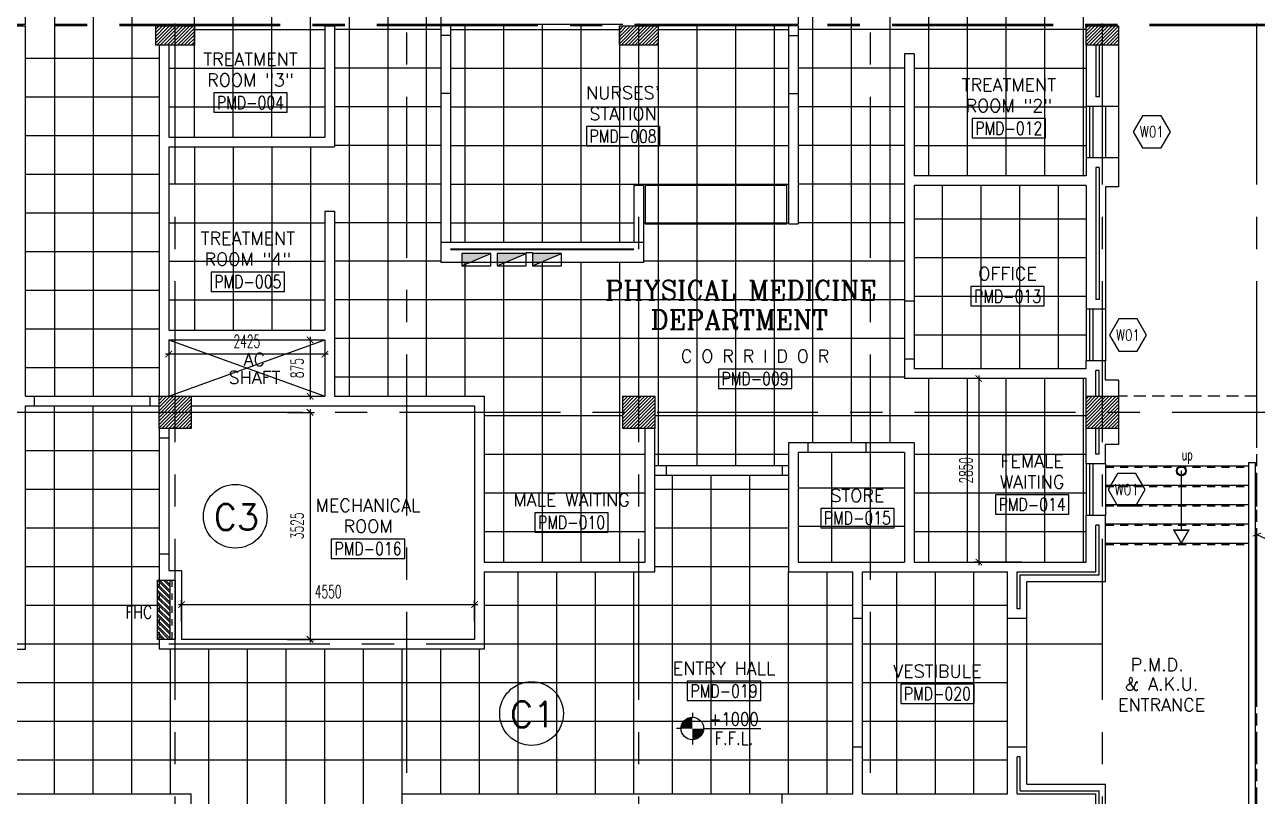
# Model space of a CAD drawing. Extents: x 417866.9 to 417960.2, y 43448 to 43538.2.
# Drawn here: x 417931.2 to 417950.34, y 43482.51 to 43494.49 of the extents above; entities that cross this region are included whole.
import ezdxf
from ezdxf.enums import TextEntityAlignment as Align

# ---------------------------------------------------------------- set-up
doc = ezdxf.new("R2010")
doc.units = 0
doc.header["$MEASUREMENT"] = 0
doc.header["$PDMODE"] = 3
doc.header["$PDSIZE"] = 0.1
for name, pattern in [('CENTERX2', [4, 2.5, -0.5, 0.5, -0.5]), ('HIDDEN', [0.375, 0.25, -0.125]), ('HIDDEN2', [0.1875, 0.125, -0.0625])]:
    doc.linetypes.add(name, pattern=pattern)
doc.layers.get('0').update_dxf_attribs({"linetype": 'CONTINUOUS'})
doc.layers.get('DEFPOINTS').update_dxf_attribs({"linetype": 'CONTINUOUS'})
for name, color, linetype in [('AX-DIM', 4, 'CONTINUOUS'), ('AXES', 11, 'CENTERX2'), ('CANOPY-LN', 3, 'CONTINUOUS'), ('CEILING', 4, 'CONTINUOUS'), ('ceiling-marker', 6, 'CONTINUOUS'), ('COL', 2, 'CONTINUOUS'), ('COUNTER', 5, 'CONTINUOUS'), ('DIM', 4, 'CONTINUOUS'), ('E-PANELBX', 3, 'CONTINUOUS'), ('FHC', 2, 'CONTINUOUS'), ('Handrail', 4, 'CONTINUOUS'), ('HAT', 8, 'CONTINUOUS'), ('INSUL', 7, 'CONTINUOUS'), ('LEV-PL', 4, 'CONTINUOUS'), ('PART', 9, 'CONTINUOUS'), ('RM-BOX', 11, 'CONTINUOUS'), ('RM-NAME', 11, 'CONTINUOUS'), ('RM-NO', 11, 'CONTINUOUS'), ('SHAFT', 7, 'CONTINUOUS'), ('STR', 5, 'CONTINUOUS'), ('TXT', 2, 'CONTINUOUS'), ('WALL', 2, 'CONTINUOUS'), ('WIN', 5, 'CONTINUOUS'), ('WIN-BOX', 3, 'CONTINUOUS'), ('WIN-NO', 5, 'CONTINUOUS')]:
    doc.layers.add(name, color=color, linetype=linetype)
doc.styles.add('ROMANC', font='romanc', dxfattribs={"height": 0.1})
doc.styles.add('ROMANS', font='ROMANS.shx', dxfattribs={"width": 0.6})
doc.styles.add('S', font='ROMANS.SHX')
doc.dimstyles.new('STANDARD in', dxfattribs={"dimtxt": 0.2, "dimasz": 0.1, "dimexe": 0.07, "dimexo": 0.05, "dimgap": 0.1, "dimtad": 1, "dimdec": 0, "dimlfac": 1000, "dimzin": 0, "dimdsep": 46, "dimtxsty": 'ROMANS', "dimblk": 'ARCHTICK', "dimcen": 0.05, "dimdle": 0.05, "dimclrd": 4, "dimclre": 4, "dimclrt": 2, "dimadec": 0, "dimazin": 0, "dimtfac": 1, "dimtdec": 0, "dimtmove": 2, "dimatfit": 3, "dimldrblk": 'ARCHTICK', "dimfxl": 0, "dimtolj": 1, "dimtzin": 0, "dimarcsym": 0})
pattern_1 = [(45, (417480.111385, 43455.963322), (-0.0265165043, 0.0265165043), [])]

# ---------------------------------------------------------------- blocks, each defined once
blk = doc.blocks.new('_ARCHTICK')
at = {"color": 0, "linetype": 'ByBlock', "const_width": 0.15}
blk.add_lwpolyline([(-0.5, -0.5), (0.5, 0.5)], dxfattribs=at)
blk = doc.blocks.new('*D126')
at = {"layer": 'AX-DIM', "color": 4, "lineweight": -2}
for p, q in [((417948.237, 43525.944), (417958.889, 43525.944)), ((417958.819, 43525.994), (417958.819, 43466.574)), ((417948.237, 43466.624), (417958.889, 43466.624))]:
    blk.add_line(p, q, dxfattribs=at)
at = {"layer": 'DEFPOINTS', "color": 0}
for p in [(417948.187, 43525.944), (417948.187, 43466.624), (417958.819, 43466.624)]:
    blk.add_point(p, dxfattribs=at)
at = {"layer": 'AX-DIM', "color": 4, "lineweight": -2, "xscale": 0.1, "yscale": 0.1, "zscale": 0.1}
for p, rotation in [((417958.819, 43525.944), 90), ((417958.819, 43466.624), 270)]:
    blk.add_blockref('_ARCHTICK', p, dxfattribs=dict(at, rotation=rotation))
at = {"layer": 'AX-DIM', "color": 2, "insert": (417958.619, 43496.284), "char_height": 0.2, "attachment_point": 5, "rotation": 90, "style": 'ROMANS'}
blk.add_mtext('\\A1;59320', dxfattribs=at)
blk = doc.blocks.new('RM1')
at = {"layer": 'RM-BOX'}
blk.add_lwpolyline([(570, -200), (-570, -200), (-570, -500), (570, -500)], close=True, dxfattribs=at)
at = {"layer": 'RM-NAME', "style": 'ROMANS'}
for tag, p in [('ROOMNAME1', (0, 324)), ('ROOMNAME2', (0, 0))]:
    blk.add_attdef(tag, text='', height=200, dxfattribs=at).set_placement(p, align=Align.MIDDLE)
at = {"layer": 'RM-NO', "style": 'ROMANS', "width": 0.8}
blk.add_attdef('ROOMNO', text='', height=200, dxfattribs=at).set_placement((0, -350), align=Align.MIDDLE)
blk = doc.blocks.new('LEV1')
at = {"layer": 'LEV-PL'}
for p, q in [((0, 245), (0, 175)), ((-175, 0), (-245, 0)), ((175, 0), (1061, 0)), ((0, -175), (0, -245))]:
    blk.add_line(p, q, dxfattribs=at)
at = {"layer": 'LEV-PL', "const_width": 175}
for points in [[(-88, 0, -0.414214), (0, 88, -1)], [(88, 0, -0.414214), (0, -88, -1)]]:
    blk.add_lwpolyline(points, format="xyb", dxfattribs=at)
at = {"layer": 'LEV-PL'}
blk.add_circle((0, 0), 175, dxfattribs=at)
at = {"layer": 'LEV-PL', "color": 4, "style": 'S', "width": 0.85}
for tag, p in [('+0000', (646, 50)), ('F.F.L.', (646, -250))]:
    blk.add_attdef(tag, text='', height=200, dxfattribs=at).set_placement(p, align=Align.CENTER)
blk = doc.blocks.new('COL50')
at = {"layer": 'COL'}
blk.add_lwpolyline([(-250, 250), (-250, -250), (250, -250), (250, 250)], close=True, dxfattribs=at)
blk = doc.blocks.new('*X54')
at = {"color": 0}
for p, q in [((238729, 32271), (239219, 32761)), ((238729, 32324), (239165, 32761)), ((238729, 32377), (239112, 32761)), ((238729, 32430), (239059, 32761)), ((238729, 32483), (239006, 32761)), ((238729, 32536), (238953, 32761)), ((238729, 32589), (238900, 32761)), ((238729, 32642), (238847, 32761)), ((238729, 32695), (238794, 32761)), ((238729, 32748), (238741, 32761)), ((238772, 32261), (239229, 32718)), ((238825, 32261), (239229, 32665)), ((238878, 32261), (239229, 32612)), ((238931, 32261), (239229, 32559)), ((238984, 32261), (239229, 32506)), ((239037, 32261), (239229, 32453)), ((239090, 32261), (239229, 32400)), ((239143, 32261), (239229, 32347)), ((239196, 32261), (239229, 32294))]:
    blk.add_line(p, q, dxfattribs=at)
blk = doc.blocks.new('*X52')
at = {"color": 0}
for p, q in [((245929, 32312), (246378, 32761)), ((245929, 32365), (246325, 32761)), ((245929, 32418), (246272, 32761)), ((245929, 32471), (246219, 32761)), ((245929, 32524), (246166, 32761)), ((245929, 32577), (246113, 32761)), ((245929, 32630), (246060, 32761)), ((245929, 32683), (246007, 32761)), ((245929, 32736), (245954, 32761)), ((245929, 32259), (246429, 32759)), ((245984, 32261), (246429, 32706)), ((246037, 32261), (246429, 32652)), ((246090, 32261), (246429, 32599)), ((246143, 32261), (246429, 32546)), ((246196, 32261), (246429, 32493)), ((246249, 32261), (246429, 32440)), ((246302, 32261), (246429, 32387)), ((246355, 32261), (246429, 32334)), ((246408, 32261), (246429, 32281))]:
    blk.add_line(p, q, dxfattribs=at)
blk = doc.blocks.new('WW1')
at = {"layer": 'WIN-BOX'}
blk.add_lwpolyline([(144, -250), (289, 0), (144, 250), (-144, 250), (-289, 0), (-144, -250)], close=True, dxfattribs=at)
at = {"layer": 'WIN-NO', "style": 'ROMANS', "width": 0.8}
blk.add_attdef('W00', text='', height=170, dxfattribs=at).set_placement((0, 0), align=Align.MIDDLE)
blk = doc.blocks.new('*X64')
at = {"color": 0}
for p, q in [((253129, 32299), (253590, 32761)), ((253129, 32352), (253537, 32761)), ((253129, 32405), (253484, 32761)), ((253129, 32458), (253431, 32761)), ((253129, 32511), (253378, 32761)), ((253129, 32564), (253325, 32761)), ((253129, 32617), (253272, 32761)), ((253129, 32670), (253219, 32761)), ((253129, 32723), (253166, 32761)), ((253143, 32261), (253629, 32746)), ((253197, 32261), (253629, 32693)), ((253250, 32261), (253629, 32640)), ((253303, 32261), (253629, 32587)), ((253356, 32261), (253629, 32534)), ((253409, 32261), (253629, 32481)), ((253462, 32261), (253629, 32428)), ((253515, 32261), (253629, 32375)), ((253568, 32261), (253629, 32322)), ((253621, 32261), (253629, 32269))]:
    blk.add_line(p, q, dxfattribs=at)
blk = doc.blocks.new('E-PBX')
at = {"layer": 'E-PANELBX'}
h = blk.add_hatch(color=256, dxfattribs=at)
h.paths.add_polyline_path([(34, 190), (-225, 190), (34, 81)])
h.paths.add_polyline_path([(225, 190), (34, 190), (34, 81), (225, 0)])
blk.add_line((225, 0), (-225, 190), dxfattribs=at)
blk.add_lwpolyline([(-225, 190), (225, 190), (225, 0), (-225, 0)], close=True, dxfattribs=at)
blk = doc.blocks.new('*D269')
at = {"layer": 'DEFPOINTS', "color": 0}
for p in [(417946.737, 43488.999), (417946.017, 43486.149), (417946.737, 43486.149)]:
    blk.add_point(p, dxfattribs=at)
at = {"layer": 'DIM', "color": 4, "lineweight": -2}
for p, q in [((417946.687, 43488.999), (417945.947, 43488.999)), ((417946.017, 43489.049), (417946.017, 43486.099)), ((417946.687, 43486.149), (417945.947, 43486.149))]:
    blk.add_line(p, q, dxfattribs=at)
at = {"layer": 'DIM', "color": 4, "lineweight": -2, "xscale": 0.1, "yscale": 0.1, "zscale": 0.1}
for p, rotation in [((417946.017, 43488.999), 90), ((417946.017, 43486.149), 270)]:
    blk.add_blockref('_ARCHTICK', p, dxfattribs=dict(at, rotation=rotation))
at = {"layer": 'DIM', "color": 2, "insert": (417945.817, 43487.574), "char_height": 0.2, "attachment_point": 5, "rotation": 90, "style": 'ROMANS'}
blk.add_mtext('\\A1;2850', dxfattribs=at)
blk = doc.blocks.new('*D270')
at = {"layer": 'DEFPOINTS', "color": 0}
for p in [(417935.296, 43489.599), (417935.296, 43488.724), (417935.631, 43488.724)]:
    blk.add_point(p, dxfattribs=at)
at = {"layer": 'DIM', "color": 4, "lineweight": -2}
for p, q in [((417935.346, 43489.599), (417935.701, 43489.599)), ((417935.631, 43489.649), (417935.631, 43488.674)), ((417935.346, 43488.724), (417935.701, 43488.724))]:
    blk.add_line(p, q, dxfattribs=at)
at = {"layer": 'DIM', "color": 4, "lineweight": -2, "xscale": 0.1, "yscale": 0.1, "zscale": 0.1}
for p, rotation in [((417935.631, 43489.599), 90), ((417935.631, 43488.724), 270)]:
    blk.add_blockref('_ARCHTICK', p, dxfattribs=dict(at, rotation=rotation))
at = {"layer": 'DIM', "color": 2, "insert": (417935.431, 43489.162), "char_height": 0.2, "attachment_point": 5, "rotation": 90, "style": 'ROMANS'}
blk.add_mtext('\\A1;875', dxfattribs=at)
blk = doc.blocks.new('*D271')
at = {"layer": 'DEFPOINTS', "color": 0}
for p in [(417933.437, 43489.407), (417933.437, 43489.378), (417935.862, 43489.407)]:
    blk.add_point(p, dxfattribs=at)
at = {"layer": 'DIM', "color": 4, "lineweight": -2}
for p, q in [((417935.912, 43489.378), (417933.387, 43489.378)), ((417933.437, 43489.357), (417933.437, 43489.308)), ((417935.862, 43489.357), (417935.862, 43489.308))]:
    blk.add_line(p, q, dxfattribs=at)
at = {"layer": 'DIM', "color": 4, "lineweight": -2, "xscale": 0.1, "yscale": 0.1, "zscale": 0.1, "rotation": 180}
blk.add_blockref('_ARCHTICK', (417933.437, 43489.378), dxfattribs=at)
at = {"layer": 'DIM', "color": 4, "lineweight": -2, "xscale": 0.1, "yscale": 0.1, "zscale": 0.1}
blk.add_blockref('_ARCHTICK', (417935.862, 43489.378), dxfattribs=at)
at = {"layer": 'DIM', "color": 2, "insert": (417934.649, 43489.578), "char_height": 0.2, "attachment_point": 5, "style": 'ROMANS'}
blk.add_mtext('\\A1;2425', dxfattribs=at)
blk = doc.blocks.new('*D272')
at = {"layer": 'DEFPOINTS', "color": 0}
for p in [(417935.232, 43488.474), (417935.232, 43484.949), (417935.631, 43484.949)]:
    blk.add_point(p, dxfattribs=at)
at = {"layer": 'DIM', "color": 4, "lineweight": -2}
for p, q in [((417935.282, 43488.474), (417935.701, 43488.474)), ((417935.631, 43488.524), (417935.631, 43484.899)), ((417935.282, 43484.949), (417935.701, 43484.949))]:
    blk.add_line(p, q, dxfattribs=at)
at = {"layer": 'DIM', "color": 4, "lineweight": -2, "xscale": 0.1, "yscale": 0.1, "zscale": 0.1}
for p, rotation in [((417935.631, 43488.474), 90), ((417935.631, 43484.949), 270)]:
    blk.add_blockref('_ARCHTICK', p, dxfattribs=dict(at, rotation=rotation))
at = {"layer": 'DIM', "color": 2, "insert": (417935.431, 43486.712), "char_height": 0.2, "attachment_point": 5, "rotation": 90, "style": 'ROMANS'}
blk.add_mtext('\\A1;3525', dxfattribs=at)
blk = doc.blocks.new('*D273')
at = {"layer": 'DEFPOINTS', "color": 0}
for p in [(417938.187, 43485.489), (417933.637, 43485.177), (417938.187, 43485.177)]:
    blk.add_point(p, dxfattribs=at)
at = {"layer": 'DIM', "color": 4, "lineweight": -2}
for p, q in [((417933.587, 43485.489), (417938.237, 43485.489)), ((417933.637, 43485.227), (417933.637, 43485.559)), ((417938.187, 43485.227), (417938.187, 43485.559))]:
    blk.add_line(p, q, dxfattribs=at)
at = {"layer": 'DIM', "color": 4, "lineweight": -2, "xscale": 0.1, "yscale": 0.1, "zscale": 0.1, "rotation": 180}
blk.add_blockref('_ARCHTICK', (417933.637, 43485.489), dxfattribs=at)
at = {"layer": 'DIM', "color": 4, "lineweight": -2, "xscale": 0.1, "yscale": 0.1, "zscale": 0.1}
blk.add_blockref('_ARCHTICK', (417938.187, 43485.489), dxfattribs=at)
at = {"layer": 'DIM', "color": 2, "insert": (417935.912, 43485.689), "char_height": 0.2, "attachment_point": 5, "style": 'ROMANS'}
blk.add_mtext('\\A1;4550', dxfattribs=at)

msp = doc.modelspace()

# ---------------------------------------------------------------- hatches: boundary and pattern name
at = {"layer": 'FHC', "linetype": 'ByBlock', "ltscale": 0.3}
h = msp.add_hatch(dxfattribs=at)
h.set_pattern_fill('ANSI32', color=11, scale=175, angle=-90, style=0)
h.set_pattern_definition([(315, (417902.21061, 43718.0655), (0.046403882, 0.046403882), []), (315, (417902.21061, 43718.034566), (0.046403882, 0.046403882), [])])
h.paths.add_polyline_path([(417933.2616, 43484.9493), (417933.4516, 43484.9493), (417933.4516, 43485.8693), (417933.2616, 43485.8693)])
h.paths.add_polyline_path([(417932.8405, 43486.0819), (417933.2613, 43486.0819), (417933.2613, 43485.8194), (417932.8405, 43485.8194)], flags=9)
at = {"layer": 'HAT'}
h = msp.add_hatch(dxfattribs=at)
h.set_pattern_fill('ANSI31', color=256, scale=0.3, style=0)
h.set_pattern_definition(pattern_1)
h.paths.add_polyline_path([(417933.5366, 43494.1743), (417933.5366, 43494.4743), (417933.8366, 43494.4743), (417933.8366, 43494.1743)])
h.paths.add_polyline_path([(417933.2366, 43494.1743), (417933.2366, 43494.4743), (417933.5366, 43494.4743), (417933.5366, 43494.1743)])
h = msp.add_hatch(dxfattribs=at)
h.set_pattern_fill('ANSI31', color=256, scale=0.3, style=0)
h.set_pattern_definition(pattern_1)
h.paths.add_polyline_path([(417940.7366, 43494.4743), (417940.7366, 43494.1743), (417940.4366, 43494.1743), (417940.4366, 43494.4743)])
h.paths.add_polyline_path([(417941.0366, 43494.4743), (417941.0366, 43494.1743), (417940.7366, 43494.1743), (417940.7366, 43494.4743)])
h = msp.add_hatch(dxfattribs=at)
h.set_pattern_fill('ANSI31', color=256, scale=0.3, style=0)
h.set_pattern_definition([(45, (417480.111385, 43455.643322), (-0.0265165043, 0.0265165043), [])])
h.paths.add_polyline_path([(417947.9366, 43494.4743), (417947.6866, 43494.4743), (417947.6866, 43494.1743), (417947.9366, 43494.1743)])
h.paths.add_polyline_path([(417948.1866, 43494.4743), (417947.9366, 43494.4743), (417947.9366, 43494.1743), (417948.1866, 43494.1743)])

# ---------------------------------------------------------------- linework, layer by layer
at = {"layer": 'AXES'}
for p, q in [((417933.5366, 43460.01), (417933.5366, 43537.5491)), ((417940.7366, 43460.01), (417940.7366, 43537.5491)), ((417947.9366, 43460.01), (417947.9366, 43537.5491)), ((417950.3366, 43460.01), (417950.3366, 43537.5491)), ((417937.1366, 43466.8743), (417937.1366, 43525.6943)), ((417944.3366, 43466.8743), (417944.3366, 43525.6943)), ((417959.1694, 43494.4943), (417889.6966, 43494.4943)), ((417959.1694, 43494.4743), (417889.6966, 43494.4743)), ((417959.5194, 43488.4743), (417889.6966, 43488.4743)), ((417947.9366, 43484.8743), (417873.4766, 43484.8743))]:
    msp.add_line(p, q, dxfattribs=at)
at = {"layer": 'CANOPY-LN', "linetype": 'HIDDEN2', "ltscale": 1.5}
for p, q in [((417950.3366, 43488.7243), (417948.1866, 43488.7243)), ((417950.3366, 43481.0243), (417950.3366, 43488.7243))]:
    msp.add_line(p, q, dxfattribs=at)
at = {"layer": 'CEILING'}
for p, q in [((417931.6616, 43507.6193), (417931.6616, 43488.7243)), ((417932.2616, 43507.6193), (417932.2616, 43488.7243)), ((417932.8616, 43507.6193), (417932.8616, 43488.7243)), ((417936.2366, 43499.2193), (417936.2366, 43488.7243)), ((417936.8366, 43499.2193), (417936.8366, 43488.7243)), ((417937.4366, 43499.2193), (417937.4366, 43488.7243)), ((417943.4366, 43497.0449), (417943.4366, 43487.9993)), ((417944.0366, 43497.0449), (417944.0366, 43487.9993)), ((417944.6366, 43497.0449), (417944.6366, 43487.9993)), ((417933.8366, 43492.7493), (417933.8366, 43495.5993)), ((417934.4366, 43492.7493), (417934.4366, 43495.5993)), ((417935.0366, 43492.7493), (417935.0366, 43495.5993)), ((417935.6366, 43492.7493), (417935.6366, 43495.5993)), ((417945.2366, 43495.0193), (417945.2366, 43492.1493)), ((417945.8366, 43495.0193), (417945.8366, 43492.1493)), ((417946.4366, 43495.0193), (417946.4366, 43492.1493)), ((417947.0366, 43495.0193), (417947.0366, 43492.1493)), ((417947.6366, 43495.0193), (417947.6366, 43492.1493)), ((417938.0366, 43494.4943), (417938.0366, 43491.1093)), ((417938.6366, 43494.4943), (417938.6366, 43491.1093)), ((417939.2366, 43494.4943), (417939.2366, 43491.1093)), ((417939.8366, 43494.4943), (417939.8366, 43491.1093)), ((417940.4366, 43494.4743), (417940.4366, 43491.1093)), ((417941.0366, 43494.4743), (417941.0366, 43487.6493)), ((417941.6366, 43494.4743), (417941.6366, 43487.6493)), ((417942.2366, 43494.4743), (417942.2366, 43487.6493)), ((417942.8366, 43494.4743), (417942.8366, 43487.6493)), ((417933.8366, 43494.4193), (417935.8616, 43494.4193)), ((417937.6616, 43494.4193), (417936.0116, 43494.4193)), ((417937.8116, 43494.4193), (417940.4366, 43494.4193)), ((417941.0366, 43494.4193), (417943.0616, 43494.4193)), ((417947.6866, 43494.4193), (417943.2116, 43494.4193)), ((417931.2116, 43493.9718), (417933.2866, 43493.9718)), ((417933.4366, 43493.8193), (417935.8616, 43493.8193)), ((417937.6616, 43493.8193), (417936.0116, 43493.8193)), ((417937.8116, 43493.8193), (417943.0616, 43493.8193)), ((417944.8616, 43493.8193), (417943.2116, 43493.8193)), ((417945.0116, 43493.8193), (417947.6866, 43493.8193)), ((417931.2116, 43493.3718), (417933.2866, 43493.3718)), ((417933.4366, 43493.2193), (417935.8616, 43493.2193)), ((417937.6616, 43493.2193), (417936.0116, 43493.2193)), ((417937.8116, 43493.2193), (417943.0616, 43493.2193)), ((417944.8616, 43493.2193), (417943.2116, 43493.2193)), ((417945.0116, 43493.2193), (417947.6866, 43493.2193)), ((417931.2116, 43492.7718), (417933.2866, 43492.7718)), ((417933.8366, 43492.5993), (417933.8366, 43489.7493)), ((417934.4366, 43492.5993), (417934.4366, 43489.7493)), ((417935.0366, 43492.5993), (417935.0366, 43489.7493)), ((417935.6366, 43492.5993), (417935.6366, 43489.7493)), ((417937.6616, 43492.6193), (417936.0116, 43492.6193)), ((417937.8116, 43492.6193), (417943.0616, 43492.6193)), ((417944.8616, 43492.6193), (417943.2116, 43492.6193)), ((417945.0116, 43492.6193), (417947.6866, 43492.6193)), ((417931.2116, 43492.1718), (417933.2866, 43492.1718)), ((417937.6616, 43492.0193), (417933.4366, 43492.0193)), ((417937.8116, 43492.0193), (417943.0616, 43492.0193)), ((417944.8616, 43492.0193), (417943.2116, 43492.0193)), ((417945.4491, 43491.9993), (417945.4491, 43489.1493)), ((417946.0491, 43491.9993), (417946.0491, 43489.1493)), ((417946.6491, 43491.9993), (417946.6491, 43489.1493)), ((417947.2491, 43491.9993), (417947.2491, 43489.1493)), ((417931.2116, 43491.5718), (417933.2866, 43491.5718)), ((417933.4366, 43491.4193), (417935.8616, 43491.4193)), ((417937.6616, 43491.4193), (417936.0116, 43491.4193)), ((417937.8116, 43491.4193), (417940.6616, 43491.4193)), ((417940.8116, 43491.4193), (417943.0616, 43491.4193)), ((417944.8616, 43491.4193), (417943.2116, 43491.4193)), ((417947.6866, 43491.4743), (417945.0116, 43491.4743)), ((417931.2116, 43490.9718), (417933.2866, 43490.9718)), ((417947.6866, 43490.8743), (417945.0116, 43490.8743)), ((417933.4366, 43490.8193), (417935.8616, 43490.8193)), ((417937.6616, 43490.8193), (417936.0116, 43490.8193)), ((417938.0366, 43490.7993), (417938.0366, 43488.7243)), ((417938.6366, 43490.7993), (417938.6366, 43486.1493)), ((417939.2366, 43490.7993), (417939.2366, 43486.1493)), ((417939.8366, 43490.7993), (417939.8366, 43486.1493)), ((417940.4366, 43490.7993), (417940.4366, 43486.1493)), ((417944.8616, 43490.8193), (417940.8116, 43490.8193)), ((417931.2116, 43490.3718), (417933.2866, 43490.3718)), ((417947.6866, 43490.2743), (417945.0116, 43490.2743)), ((417933.4366, 43490.2193), (417935.8616, 43490.2193)), ((417944.8616, 43490.2193), (417936.0116, 43490.2193)), ((417931.2116, 43489.7718), (417933.2866, 43489.7718)), ((417944.8616, 43489.6193), (417936.0116, 43489.6193)), ((417947.6866, 43489.6743), (417945.0116, 43489.6743)), ((417931.2116, 43489.1718), (417933.2866, 43489.1718)), ((417944.8616, 43489.0193), (417936.0116, 43489.0193)), ((417945.2366, 43488.9993), (417945.2366, 43486.1493)), ((417945.8366, 43488.9993), (417945.8366, 43486.1493)), ((417946.4366, 43488.9993), (417946.4366, 43486.1493)), ((417947.0366, 43488.9993), (417947.0366, 43486.1493)), ((417947.6366, 43488.9993), (417947.6366, 43486.1493)), ((417931.6616, 43482.5493), (417931.6616, 43488.5743)), ((417932.2616, 43482.5493), (417932.2616, 43488.5743)), ((417932.8616, 43482.5493), (417932.8616, 43488.5743)), ((417933.2866, 43488.4743), (417931.2116, 43488.4743)), ((417940.4866, 43488.4193), (417938.3366, 43488.4193)), ((417947.6866, 43488.4193), (417940.9866, 43488.4193)), ((417933.2866, 43487.8743), (417931.2116, 43487.8743)), ((417940.8366, 43487.8193), (417938.3366, 43487.8193)), ((417943.0616, 43487.8193), (417940.9866, 43487.8193)), ((417943.7366, 43486.1493), (417943.7366, 43487.8493)), ((417944.3366, 43486.1493), (417944.3366, 43487.8493)), ((417947.6866, 43487.8193), (417945.0116, 43487.8193)), ((417941.2616, 43482.5493), (417941.2616, 43487.4993)), ((417941.8616, 43482.5493), (417941.8616, 43487.4993)), ((417942.4616, 43482.5493), (417942.4616, 43487.4993)), ((417933.2866, 43487.2743), (417931.2116, 43487.2743)), ((417940.8366, 43487.2193), (417938.3366, 43487.2193)), ((417943.0616, 43487.2743), (417940.9866, 43487.2743)), ((417944.8616, 43487.2993), (417943.2116, 43487.2993)), ((417947.6866, 43487.2193), (417945.0116, 43487.2193)), ((417933.2866, 43486.6743), (417931.2116, 43486.6743)), ((417940.8366, 43486.6193), (417938.3366, 43486.6193)), ((417943.0616, 43486.6743), (417940.9866, 43486.6743)), ((417944.8616, 43486.6993), (417943.2116, 43486.6993)), ((417947.6866, 43486.6193), (417945.0116, 43486.6193)), ((417933.2866, 43486.0743), (417931.2116, 43486.0743)), ((417943.0616, 43486.0743), (417940.9866, 43486.0743)), ((417938.8616, 43482.5493), (417938.8616, 43485.9993)), ((417939.4616, 43482.5493), (417939.4616, 43485.9993)), ((417940.0616, 43482.5493), (417940.0616, 43485.9993)), ((417940.6616, 43482.5493), (417940.6616, 43485.9993)), ((417943.0616, 43482.5493), (417943.0616, 43485.9993)), ((417943.6616, 43482.5493), (417943.6616, 43485.9993)), ((417944.7366, 43485.9993), (417944.7366, 43482.5493)), ((417945.3366, 43485.9993), (417945.3366, 43482.5493)), ((417945.9366, 43485.9993), (417945.9366, 43482.5493)), ((417933.2866, 43485.4743), (417931.2116, 43485.4743)), ((417944.0616, 43485.4743), (417938.3366, 43485.4743)), ((417946.4616, 43485.4743), (417944.2116, 43485.4743)), ((417933.2866, 43484.8743), (417931.2116, 43484.8743)), ((417933.4616, 43482.5493), (417933.4616, 43484.7993)), ((417934.0616, 43481.5243), (417934.0616, 43484.7993)), ((417934.6616, 43481.5243), (417934.6616, 43484.7993)), ((417935.2616, 43481.5243), (417935.2616, 43484.7993)), ((417935.8616, 43481.5243), (417935.8616, 43484.7993)), ((417936.4616, 43481.5243), (417936.4616, 43484.7993)), ((417937.0616, 43482.5493), (417937.0616, 43484.7993)), ((417937.6616, 43482.5493), (417937.6616, 43484.7993)), ((417938.2616, 43482.5493), (417938.2616, 43484.7993)), ((417944.0616, 43484.8743), (417938.3366, 43484.8743)), ((417946.4616, 43484.8743), (417944.2116, 43484.8743)), ((417944.0616, 43484.2743), (417930.0116, 43484.2743)), ((417946.4616, 43484.2743), (417944.2116, 43484.2743)), ((417944.0616, 43483.6743), (417930.0116, 43483.6743)), ((417946.4616, 43483.6743), (417944.2116, 43483.6743)), ((417944.0616, 43483.0743), (417930.0116, 43483.0743)), ((417946.4616, 43483.0743), (417944.2116, 43483.0743))]:
    msp.add_line(p, q, dxfattribs=at)
at = {"layer": 'ceiling-marker', "color": 2}
for centre in [(417934.4694, 43486.8608), (417939.0707, 43483.7974)]:
    msp.add_circle(centre, 0.4949, dxfattribs=at)
at = {"layer": 'COL'}
for points in [[(417933.2366, 43494.4743), (417933.8366, 43494.4743), (417933.8366, 43494.1743), (417933.2366, 43494.1743)], [(417941.0366, 43494.1743), (417940.4366, 43494.1743), (417940.4366, 43494.4743), (417941.0366, 43494.4743)], [(417947.6866, 43494.4743), (417948.1866, 43494.4743), (417948.1866, 43494.1743), (417947.6866, 43494.1743)]]:
    msp.add_lwpolyline(points, close=True, dxfattribs=at)
at = {"layer": 'COUNTER'}
msp.add_lwpolyline([(417940.8366, 43491.9993), (417940.8366, 43491.3993), (417943.0366, 43491.3993), (417943.0366, 43491.9993)], close=True, dxfattribs=at)
at = {"layer": 'E-PANELBX'}
msp.add_line((417939.088, 43490.9493), (417938.988, 43490.9493), dxfattribs=at)
at = {"layer": 'FHC', "linetype": 'ByBlock', "ltscale": 0.3}
for p, q in [((417933.2616, 43484.9493), (417933.2616, 43485.8693)), ((417933.2616, 43485.8693), (417933.4516, 43485.8693)), ((417933.4516, 43485.8693), (417933.4516, 43484.9493)), ((417933.4516, 43484.9493), (417933.2616, 43484.9493))]:
    msp.add_line(p, q, dxfattribs=at)
at = {"layer": 'FHC', "color": 250, "linetype": 'HIDDEN', "ltscale": 0.25}
msp.add_line((417933.2866, 43485.8665), (417933.2866, 43484.9538), dxfattribs=at)
at = {"layer": 'Handrail'}
for p, q in [((417950.2066, 43487.6954), (417950.2066, 43482.6993)), ((417950.2066, 43487.6954), (417950.3066, 43487.6954)), ((417950.3066, 43487.6954), (417950.3066, 43482.6993)), ((417950.2066, 43482.6993), (417950.2066, 43473.6993)), ((417950.3066, 43482.6993), (417950.3066, 43473.6993))]:
    msp.add_line(p, q, dxfattribs=at)
at = {"layer": 'INSUL'}
for p, q in [((417947.8366, 43494.1743), (417947.8366, 43493.3743)), ((417947.8866, 43494.1743), (417947.8866, 43493.3743)), ((417947.8866, 43493.3743), (417947.8366, 43493.3743)), ((417947.8866, 43492.2743), (417947.8366, 43492.2743)), ((417947.8366, 43492.2743), (417947.8366, 43490.2243)), ((417947.8866, 43492.2743), (417947.8866, 43490.2243)), ((417947.8866, 43490.2243), (417947.8366, 43490.2243)), ((417947.8366, 43488.7243), (417947.8366, 43489.1243)), ((417947.8866, 43489.1243), (417947.8366, 43489.1243)), ((417947.8866, 43488.7243), (417947.8866, 43489.1243)), ((417947.8366, 43487.8243), (417947.8366, 43488.2243)), ((417947.8866, 43487.8243), (417947.8866, 43488.2243)), ((417947.8866, 43487.8243), (417947.8366, 43487.8243)), ((417947.8366, 43485.9993), (417947.8366, 43486.7243)), ((417947.8866, 43486.7243), (417947.8366, 43486.7243)), ((417947.8866, 43485.9493), (417947.8866, 43486.7243)), ((417946.6116, 43485.4243), (417946.6116, 43485.9993)), ((417946.6116, 43485.9993), (417947.8366, 43485.9993)), ((417946.6616, 43485.4243), (417946.6616, 43485.9493)), ((417946.6616, 43485.9493), (417947.8866, 43485.9493)), ((417946.6616, 43485.4243), (417946.6116, 43485.4243)), ((417946.6116, 43482.5493), (417946.6116, 43483.1243)), ((417946.6616, 43483.1243), (417946.6116, 43483.1243)), ((417946.6616, 43482.5993), (417946.6616, 43483.1243)), ((417946.6616, 43482.5993), (417947.8866, 43482.5993)), ((417947.8866, 43481.5243), (417947.8866, 43482.5993)), ((417946.6116, 43482.5493), (417947.8366, 43482.5493)), ((417947.8366, 43481.5243), (417947.8366, 43482.5493))]:
    msp.add_line(p, q, dxfattribs=at)
at = {"layer": 'SHAFT'}
for p, q in [((417933.4366, 43488.7243), (417935.8616, 43489.5993)), ((417933.4366, 43489.5993), (417935.8616, 43488.7243))]:
    msp.add_line(p, q, dxfattribs=at)
at = {"layer": 'STR'}
for p, q in [((417947.9866, 43487.6447), (417950.2066, 43487.6447)), ((417949.1616, 43487.5647), (417949.1616, 43486.6447)), ((417947.9866, 43487.3447), (417950.2066, 43487.3447)), ((417947.9866, 43487.0447), (417950.2066, 43487.0447)), ((417947.9866, 43486.7447), (417950.2066, 43486.7447)), ((417947.9866, 43486.4447), (417950.2066, 43486.4447))]:
    msp.add_line(p, q, dxfattribs=at)
at = {"layer": 'STR', "linetype": 'HIDDEN2'}
for p, q in [((417947.9866, 43487.6247), (417950.2066, 43487.6247)), ((417947.9866, 43487.3247), (417950.2066, 43487.3247)), ((417947.9866, 43487.0247), (417950.2066, 43487.0247)), ((417947.9866, 43486.7247), (417950.2066, 43486.7247)), ((417947.9866, 43486.4247), (417950.2066, 43486.4247))]:
    msp.add_line(p, q, dxfattribs=at)
at = {"layer": 'STR', "const_width": 0.0215}
msp.add_lwpolyline([(417949.2771, 43486.6447), (417949.0461, 43486.6447), (417949.1616, 43486.4447)], close=True, dxfattribs=at)
at = {"layer": 'STR'}
for radius in [0.075, 0.065]:
    msp.add_circle((417949.1616, 43487.5647), radius, dxfattribs=at)
at = {"layer": 'WALL'}
for p, q in [((417931.2116, 43494.4943), (417931.2116, 43505.3693)), ((417937.6616, 43496.1943), (417937.6616, 43494.4943)), ((417943.2116, 43496.1943), (417943.2116, 43494.4943)), ((417931.2116, 43494.4943), (417931.0616, 43494.4943)), ((417931.0616, 43494.4743), (417931.2116, 43494.4743)), ((417931.2116, 43488.7243), (417931.2116, 43494.4743)), ((417935.8616, 43494.4743), (417935.8616, 43492.7493)), ((417935.8616, 43494.4743), (417936.0116, 43494.4743)), ((417936.0116, 43494.4743), (417936.0116, 43492.5993)), ((417940.4866, 43494.4943), (417937.6616, 43494.4943)), ((417937.6616, 43494.4743), (417937.6616, 43494.3243)), ((417937.8116, 43494.4743), (417937.6616, 43494.4743)), ((417937.8116, 43494.4743), (417937.8116, 43494.3243)), ((417943.2116, 43494.4943), (417940.9866, 43494.4943)), ((417943.0616, 43494.4743), (417943.0616, 43494.3243)), ((417943.2116, 43494.4743), (417943.0616, 43494.4743)), ((417943.2116, 43494.4743), (417943.2116, 43494.3243)), ((417937.6616, 43494.3243), (417937.6616, 43490.7993)), ((417937.8116, 43494.3243), (417937.6616, 43494.3243)), ((417937.8116, 43494.3243), (417937.8116, 43491.1093)), ((417943.0616, 43494.3243), (417943.0616, 43491.3993)), ((417943.0616, 43494.3243), (417943.2116, 43494.3243)), ((417943.2116, 43494.3243), (417943.2116, 43491.3993)), ((417933.2866, 43494.1743), (417933.2866, 43488.7243)), ((417933.4366, 43494.1743), (417933.4366, 43492.7493)), ((417947.6866, 43494.1743), (417947.6866, 43493.2243)), ((417948.1866, 43494.1743), (417948.1866, 43493.2243)), ((417945.0116, 43494.0393), (417944.8616, 43494.0393)), ((417944.8616, 43494.0393), (417944.8616, 43489.2993)), ((417945.0116, 43494.0393), (417945.0116, 43492.1493)), ((417937.8116, 43493.4243), (417937.6616, 43493.4243)), ((417943.0616, 43493.4243), (417943.2116, 43493.4243)), ((417948.1866, 43493.2243), (417947.6866, 43493.2243)), ((417933.4366, 43492.7493), (417935.8616, 43492.7493)), ((417947.6866, 43492.8243), (417947.6866, 43492.1493)), ((417933.4366, 43492.5993), (417936.0116, 43492.5993)), ((417933.4366, 43492.5993), (417933.4366, 43489.7493)), ((417948.1866, 43492.4243), (417947.6866, 43492.4243)), ((417948.1866, 43492.4243), (417948.1866, 43491.9743)), ((417940.6616, 43491.9993), (417940.6616, 43491.1093)), ((417940.8116, 43491.9993), (417940.6616, 43491.9993)), ((417940.8116, 43491.9993), (417940.8116, 43490.7993)), ((417947.6866, 43492.1493), (417945.0116, 43492.1493)), ((417947.6866, 43491.9993), (417945.0116, 43491.9993)), ((417945.0116, 43491.9993), (417945.0116, 43489.2993)), ((417947.6866, 43491.9993), (417947.6866, 43490.0743)), ((417947.9866, 43491.9743), (417947.9866, 43490.0743)), ((417948.1866, 43491.9743), (417947.9866, 43491.9743)), ((417935.8616, 43491.5993), (417935.8616, 43489.7493)), ((417935.8616, 43491.5993), (417936.0116, 43491.5993)), ((417936.0116, 43491.5993), (417936.0116, 43488.7243)), ((417943.0616, 43491.3993), (417943.2116, 43491.3993)), ((417940.8116, 43491.1093), (417937.6616, 43491.1093)), ((417940.6616, 43491.0093), (417937.8116, 43491.0093)), ((417940.6616, 43490.9993), (417937.8116, 43490.9993)), ((417940.8116, 43490.7993), (417937.6616, 43490.7993)), ((417945.0116, 43490.1993), (417944.8616, 43490.1993)), ((417947.9866, 43490.0743), (417947.6866, 43490.0743)), ((417933.4366, 43489.7493), (417935.8616, 43489.7493)), ((417933.4366, 43489.5993), (417935.8616, 43489.5993)), ((417933.4366, 43489.5993), (417933.4366, 43488.7243)), ((417935.8616, 43489.5993), (417935.8616, 43488.7243)), ((417944.8616, 43489.2993), (417944.8616, 43488.9993)), ((417945.0116, 43489.2993), (417944.8616, 43489.2993)), ((417945.0116, 43489.2993), (417945.0116, 43489.1493)), ((417947.6866, 43489.1493), (417945.0116, 43489.1493)), ((417947.9866, 43489.2743), (417947.6866, 43489.2743)), ((417947.6866, 43489.1493), (417947.6866, 43489.2743)), ((417947.9866, 43488.9743), (417947.9866, 43489.2743)), ((417947.6866, 43488.9993), (417944.8616, 43488.9993)), ((417947.6866, 43488.7243), (417947.6866, 43488.9993)), ((417948.1866, 43488.9743), (417947.9866, 43488.9743)), ((417948.1866, 43488.9743), (417948.1866, 43487.9743)), ((417931.2108, 43488.7243), (417931.3491, 43488.7243)), ((417931.3491, 43488.7243), (417933.2858, 43488.7243)), ((417931.3491, 43488.5743), (417931.3491, 43488.7243)), ((417933.1491, 43488.5743), (417933.1491, 43488.7243)), ((417933.7866, 43488.7243), (417935.8616, 43488.7243)), ((417936.0116, 43488.7243), (417938.3366, 43488.7243)), ((417938.3366, 43488.7243), (417938.3366, 43486.1493)), ((417931.2108, 43488.5743), (417931.3491, 43488.5743)), ((417931.2116, 43484.7993), (417931.2116, 43488.5743)), ((417931.3491, 43488.5743), (417933.2858, 43488.5743)), ((417933.7866, 43488.5743), (417938.1866, 43488.5743)), ((417938.1866, 43488.5743), (417938.1866, 43484.9493)), ((417933.2866, 43488.2243), (417933.2866, 43488.0743)), ((417933.4366, 43488.2243), (417933.4366, 43488.0743)), ((417940.8366, 43486.1493), (417940.8366, 43488.2243)), ((417940.9866, 43485.9993), (417940.9866, 43488.2243)), ((417947.6866, 43487.6743), (417947.6866, 43488.2243)), ((417933.2866, 43488.0743), (417933.2866, 43485.8693)), ((417933.4366, 43488.0743), (417933.2866, 43488.0743)), ((417933.4366, 43488.0743), (417933.4366, 43486.0193)), ((417943.0616, 43487.9993), (417943.0616, 43485.9993)), ((417943.3616, 43487.9993), (417943.0616, 43487.9993)), ((417945.0116, 43487.9993), (417943.3616, 43487.9993)), ((417943.3616, 43487.9993), (417943.3616, 43487.8493)), ((417944.2616, 43487.9993), (417944.2616, 43487.8493)), ((417945.0116, 43487.9993), (417945.0116, 43486.1493)), ((417947.9866, 43487.6743), (417947.9866, 43487.9743)), ((417948.1866, 43487.9743), (417947.9866, 43487.9743)), ((417943.2116, 43487.8493), (417943.2116, 43486.1493)), ((417943.3616, 43487.8493), (417943.2116, 43487.8493)), ((417944.8616, 43487.8493), (417943.3616, 43487.8493)), ((417944.8616, 43487.8493), (417944.8616, 43486.1493)), ((417940.9866, 43487.6493), (417941.1616, 43487.6493)), ((417941.1616, 43487.6493), (417941.1616, 43487.4993)), ((417941.1616, 43487.6493), (417943.0616, 43487.6493)), ((417942.9616, 43487.6493), (417942.9616, 43487.4993)), ((417947.9866, 43487.6743), (417947.6866, 43487.6743)), ((417940.9866, 43487.4993), (417941.1616, 43487.4993)), ((417941.1616, 43487.4993), (417943.0616, 43487.4993)), ((417947.6866, 43486.1493), (417947.6866, 43486.8743)), ((417947.9866, 43486.8743), (417947.6866, 43486.8743)), ((417947.9866, 43485.8493), (417947.9866, 43486.8743)), ((417933.4366, 43486.2743), (417933.2866, 43486.2743)), ((417938.3366, 43486.1493), (417940.8366, 43486.1493)), ((417943.2116, 43486.1493), (417944.8616, 43486.1493)), ((417945.0116, 43486.1493), (417947.6866, 43486.1493)), ((417946.8116, 43486.1493), (417947.6866, 43486.1493)), ((417933.2866, 43485.8693), (417933.5366, 43485.8693)), ((417933.4366, 43486.0193), (417933.6366, 43486.0193)), ((417933.5366, 43485.8693), (417933.5366, 43484.9493)), ((417933.6366, 43486.0193), (417933.6366, 43484.9493)), ((417938.3366, 43485.9993), (417938.3366, 43484.7993)), ((417938.3366, 43485.9993), (417940.9866, 43485.9993)), ((417943.0616, 43485.9993), (417944.0616, 43485.9993)), ((417944.0616, 43483.2743), (417944.0616, 43485.9993)), ((417944.2116, 43485.9993), (417946.4616, 43485.9993)), ((417944.2116, 43483.2743), (417944.2116, 43485.9993)), ((417946.4616, 43485.2743), (417946.4616, 43485.9993)), ((417946.7616, 43485.2743), (417946.7616, 43485.8493)), ((417946.7616, 43485.8493), (417947.9866, 43485.8493)), ((417944.2116, 43485.2743), (417944.0616, 43485.2743)), ((417946.7616, 43485.2743), (417946.4616, 43485.2743)), ((417946.4616, 43482.5493), (417946.4616, 43485.2743)), ((417946.7616, 43482.6993), (417946.7616, 43485.2743)), ((417933.5366, 43484.9493), (417933.2843, 43484.9493)), ((417933.2866, 43484.9493), (417933.2866, 43484.7993)), ((417933.4866, 43484.9493), (417933.4866, 43484.9493)), ((417938.1866, 43484.9493), (417933.6366, 43484.9493)), ((417930.0116, 43484.7993), (417931.2116, 43484.7993)), ((417938.3366, 43484.7993), (417933.2866, 43484.7993)), ((417944.0616, 43482.5493), (417944.0616, 43483.2743)), ((417944.2116, 43483.2743), (417944.0616, 43483.2743)), ((417944.2116, 43482.5493), (417944.2116, 43483.2743)), ((417946.7616, 43483.2743), (417946.4616, 43483.2743)), ((417946.7616, 43482.6993), (417947.9866, 43482.6993)), ((417947.9866, 43481.7743), (417947.9866, 43482.6993)), ((417930.0116, 43482.5493), (417933.7866, 43482.5493)), ((417933.7866, 43481.5243), (417933.7866, 43482.5493)), ((417937.0616, 43482.5493), (417941.1616, 43482.5493)), ((417937.0616, 43481.5243), (417937.0616, 43482.5493)), ((417937.0616, 43482.5493), (417942.9616, 43482.5493)), ((417942.9616, 43482.5493), (417944.0616, 43482.5493)), ((417942.9616, 43482.5493), (417944.0616, 43482.5493)), ((417942.9616, 43482.4011), (417942.9616, 43482.5493)), ((417944.2116, 43482.5493), (417946.4616, 43482.5493))]:
    msp.add_line(p, q, dxfattribs=at)
at = {"layer": 'WALL', "color": 250, "linetype": 'HIDDEN', "ltscale": 0.25}
msp.add_line((417933.4866, 43485.8627), (417933.4866, 43484.9611), dxfattribs=at)
at = {"layer": 'WIN'}
for p, q in [((417947.6866, 43493.2243), (417947.6866, 43492.4243)), ((417947.7366, 43493.2243), (417947.7366, 43492.4243)), ((417947.7866, 43493.2243), (417947.7866, 43492.4243)), ((417947.9866, 43493.2243), (417947.9866, 43492.4243)), ((417948.1866, 43493.2243), (417948.1866, 43492.4243)), ((417947.6866, 43490.0743), (417947.6866, 43489.2743)), ((417947.7366, 43490.0743), (417947.7366, 43489.2743)), ((417947.7866, 43490.0743), (417947.7866, 43489.2743)), ((417947.9866, 43490.0743), (417947.9866, 43489.2743)), ((417947.6866, 43487.6743), (417947.6866, 43486.8743)), ((417947.7366, 43487.6743), (417947.7366, 43486.8743)), ((417947.7866, 43487.6743), (417947.7866, 43486.8743)), ((417947.9866, 43487.6743), (417947.9866, 43486.8743))]:
    msp.add_line(p, q, dxfattribs=at)

# ---------------------------------------------------------------- block references
at = {"layer": 'COL', "xscale": -0.001000000047497451, "yscale": 0.0009999999892897904, "zscale": 0.001}
for p in [(417933.5366, 43488.4743), (417940.7366, 43488.4743), (417947.9366, 43488.4743)]:
    msp.add_blockref('COL50', p, dxfattribs=at)
at = {"layer": 'E-PANELBX', "xscale": -0.001000000047497451, "yscale": 0.0009999999892897904, "zscale": 0.001}
for p in [(417938.213, 43490.7513), (417938.763, 43490.7513), (417939.313, 43490.7513)]:
    msp.add_blockref('E-PBX', p, dxfattribs=at)
at = {"layer": 'HAT', "xscale": 0.001000000047497451, "yscale": 0.0009999999892897904, "zscale": 0.001}
for p, values in [((417934.7057, 43493.6344), {'ROOMNO': 'PMD-004', 'ROOMNAME2': 'ROOM "3"', 'ROOMNAME1': 'TREATMENT'}), ((417940.492, 43493.1125), {'ROOMNO': 'PMD-008', 'ROOMNAME2': 'STATION', 'ROOMNAME1': "NURSES'"}), ((417946.4832, 43493.2361), {'ROOMNO': 'PMD-012', 'ROOMNAME2': 'ROOM "2"', 'ROOMNAME1': 'TREATMENT'}), ((417934.6646, 43490.8529), {'ROOMNO': 'PMD-005', 'ROOMNAME2': 'ROOM "4"', 'ROOMNAME1': 'TREATMENT'}), ((417946.4634, 43490.6274), {'ROOMNO': 'PMD-013', 'ROOMNAME2': 'OFFICE'}), ((417942.542, 43489.3471), {'ROOMNO': 'PMD-009', 'ROOMNAME2': 'C O R R I D O R'}), ((417946.8453, 43487.3941), {'ROOMNO': 'PMD-014', 'ROOMNAME2': 'WAITING', 'ROOMNAME1': 'FEMALE'}), ((417939.6925, 43487.1158), {'ROOMNO': 'PMD-010', 'ROOMNAME2': 'MALE WAITING'}), ((417944.1312, 43487.1828), {'ROOMNO': 'PMD-015', 'ROOMNAME2': 'STORE'}), ((417936.5313, 43486.7067), {'ROOMNO': 'PMD-016', 'ROOMNAME2': 'ROOM', 'ROOMNAME1': 'MECHANICAL'})]:
    msp.add_blockref('RM1', p, dxfattribs=at).add_auto_attribs(values)
for name in ['*X54', '*X52', '*X64']:
    msp.add_blockref(name, (417694.5581, 43455.9633), dxfattribs=at)
at = {"layer": 'PART', "xscale": 0.001000000047497451, "yscale": 0.0009999999892897904, "zscale": 0.001}
msp.add_blockref('LEV1', (417941.5682, 43483.5637), dxfattribs=at).add_auto_attribs({'F.F.L.': 'F.F.L.', '+0000': '+1000'})
at = {"layer": 'WALL', "xscale": 0.001000000047497451, "yscale": 0.0009999999892897904, "zscale": 0.001}
for p, values in [((417942.0595, 43484.4987), {'ROOMNO': 'PMD-019', 'ROOMNAME2': 'ENTRY HALL'}), ((417945.3736, 43484.4549), {'ROOMNO': 'PMD-020', 'ROOMNAME2': 'VESTIBULE'})]:
    msp.add_blockref('RM1', p, dxfattribs=at).add_auto_attribs(values)
at = {"layer": 'WIN-NO', "xscale": 0.001000000047497451, "yscale": 0.0009999999892897904, "zscale": 0.001}
for p in [(417948.7047, 43492.8311), (417948.3335, 43489.6743), (417948.3138, 43487.2743)]:
    msp.add_blockref('WW1', p, dxfattribs=at).add_auto_attribs({'W00': 'W01'})

# ---------------------------------------------------------------- texts
at = {"layer": 'CANOPY-LN', "color": 4, "insert": (417949.3398, 43487.7899), "char_height": 0.175, "attachment_point": 6, "style": 'ROMANS'}
msp.add_mtext('up ', dxfattribs=at)
at = {"layer": 'FHC', "style": 'ROMANS', "width": 0.8}
msp.add_text('FHC', height=0.2, dxfattribs=at).set_placement((417932.7611, 43485.2717))
at = {"layer": 'RM-NAME', "color": 2, "style": 'ROMANC'}
for s, p in [('PHYSICAL MEDICINE', (417942.322, 43490.3714)), ('DEPARTMENT', (417942.2954, 43489.9145))]:
    msp.add_text(s, height=0.3, dxfattribs=at).set_placement(p, align=Align.MIDDLE)
at = {"layer": 'RM-NAME', "style": 'ROMANS'}
for s, p in [('AC', (417934.7661, 43489.2947)), ('SHAFT', (417934.7685, 43489.0158)), ('P.M.D. ', (417948.856, 43484.5569)), ('& A.K.U.', (417948.856, 43484.2569)), ('ENTRANCE', (417948.856, 43483.9331))]:
    msp.add_text(s, height=0.2, dxfattribs=at).set_placement(p, align=Align.MIDDLE)
at = {"layer": 'TXT', "color": 6, "style": 'ROMANS'}
for s, p in [('C3', (417934.135, 43486.6484)), ('C1', (417938.7363, 43483.585))]:
    msp.add_text(s, height=0.4, dxfattribs=at).set_placement(p)

# ---------------------------------------------------------------- dimensions: what is measured, and where the dimension line sits
at = {"layer": 'AX-DIM'}
dim = msp.add_linear_dim(base=(417958.8194, 43466.6243), p1=(417948.1866, 43525.9443), p2=(417948.1866, 43466.6243), angle=270, dimstyle='STANDARD in', dxfattribs=at)
dim.commit()
dim.dimension.update_dxf_attribs({"geometry": '*D126', "text_midpoint": (417958.6194, 43496.2843)})
at = {"layer": 'DIM'}
for base, p1, p2, picture, middle in [((417933.4366, 43489.3776), (417935.8616, 43489.4068), (417933.4366, 43489.4068), '*D271', (417934.6491, 43489.5776)), ((417938.1866, 43485.4894), (417933.6366, 43485.1769), (417938.1866, 43485.1769), '*D273', (417935.9116, 43485.6894))]:
    dim = msp.add_linear_dim(base=base, p1=p1, p2=p2, dimstyle='STANDARD in', dxfattribs=at)
    dim.commit()
    dim.dimension.update_dxf_attribs({"geometry": picture, "text_midpoint": middle})
for base, p1, p2, picture, middle in [((417935.6312, 43488.7243), (417935.2958, 43489.5993), (417935.2958, 43488.7243), '*D270', (417935.4312, 43489.1618)), ((417946.0168, 43486.1493), (417946.7366, 43488.9993), (417946.7366, 43486.1493), '*D269', (417945.8168, 43487.5743)), ((417935.6312, 43484.9493), (417935.2323, 43488.4743), (417935.2323, 43484.9493), '*D272', (417935.4312, 43486.7118))]:
    dim = msp.add_linear_dim(base=base, p1=p1, p2=p2, angle=90, dimstyle='STANDARD in', dxfattribs=at)
    dim.commit()
    dim.dimension.update_dxf_attribs({"geometry": picture, "text_midpoint": middle})

# ---------------------------------------------------------------- leaders
at = {"layer": 'CANOPY-LN', "color": 8}
msp.add_leader([(417950.3366, 43486.5764), (417951.3272, 43486.1149), (417951.3272, 43486.2398)], dimstyle='STANDARD in', dxfattribs=at)

doc.saveas('drawing.dxf')
